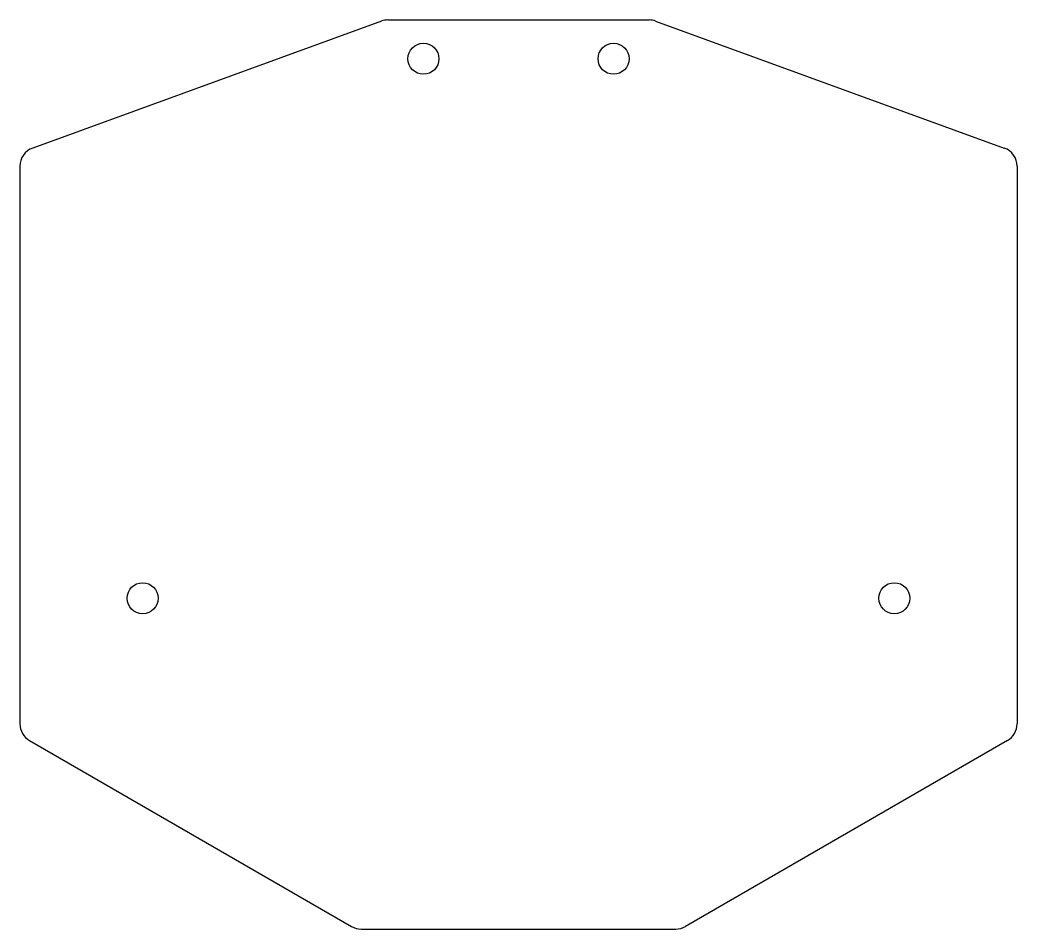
# Model space of a CAD drawing. Header units: millimetres. Extents: x 2014 to 2117, y 3212 to 3306.
import ezdxf

# ---------------------------------------------------------------- set-up
doc = ezdxf.new("R2010")
doc.units = ezdxf.units.MM

msp = doc.modelspace()

# ---------------------------------------------------------------- linework, layer by layer
for p, q in [((2050.97, 3306.05), (2015.03, 3292.97)), ((2051.65, 3306.17), (2078.56, 3306.17)), ((2079.24, 3306.05), (2115.18, 3292.97)), ((2013.71, 3291.09), (2013.71, 3233.64)), ((2116.5, 3291.09), (2116.5, 3233.64)), ((2014.71, 3231.91), (2047.89, 3212.75)), ((2115.5, 3231.91), (2082.32, 3212.75)), ((2048.89, 3212.49), (2081.32, 3212.49))]:
    msp.add_line(p, q)
for centre in [(2055.3, 3302.17), (2074.91, 3302.17), (2026.36, 3246.57), (2103.85, 3246.57)]:
    msp.add_circle(centre, 1.6)
for centre, start, end in [((2051.65, 3304.17), 90, 110), ((2078.56, 3304.17), 70, 90), ((2015.71, 3291.09), 110, 180), ((2114.5, 3291.09), 0, 70), ((2015.71, 3233.64), 180, 240), ((2114.5, 3233.64), 300, 0), ((2048.89, 3214.49), 240, 270), ((2081.32, 3214.49), 270, 300)]:
    msp.add_arc(centre, 2, start, end)

doc.saveas('drawing.dxf')
